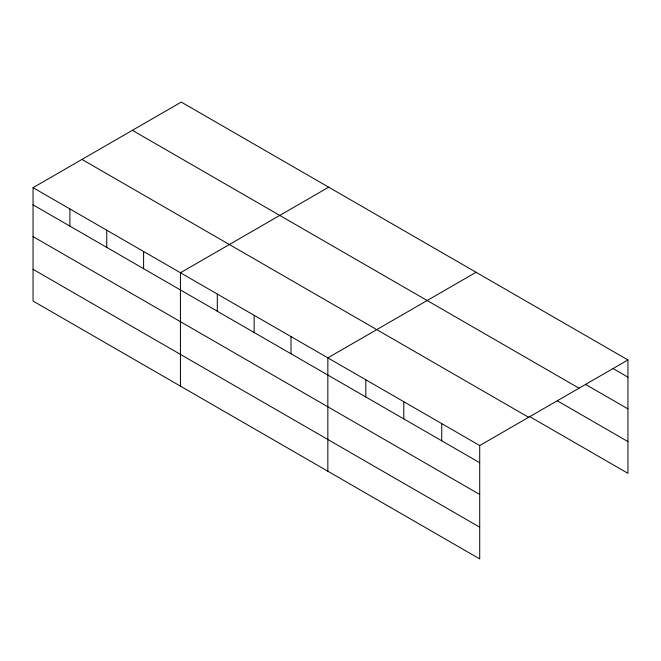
<?xml version="1.0" encoding="UTF-8"?>
<svg xmlns="http://www.w3.org/2000/svg" width="661" height="661" viewBox="0 0 661 661"><rect width="100%" height="100%" fill="white"/><g stroke="black" fill="none" stroke-linecap="round" stroke-linejoin="round"><path stroke-width="0.99" d="M479.712 494.478L479.712 445.539L33.05 187.666L33.05 301.044L479.712 558.917L479.712 494.478L33.05 236.597M33.05 187.666L181.288 102.083L627.95 359.956L627.95 473.334L529.064 416.24M328.691 187.179L180.445 272.762L180.445 386.14M476.085 272.282L327.848 357.865L327.848 471.243M479.712 445.539L627.95 359.956M612.937 368.483L627.95 377.15M585.572 384.421L627.95 408.886M132.374 130.324L579.028 388.197M557.314 400.814L627.95 441.598M81.972 159.425L528.626 417.298M33.05 204.852L479.712 462.733M33.05 269.3L479.712 527.181M441.746 423.618L441.746 440.813M403.78 401.706L403.78 418.892M365.814 379.786L365.814 396.972M290.997 336.589L290.997 353.775M254.146 315.314L254.146 332.5M217.295 294.038L217.295 311.232M143.602 251.486L143.602 268.68M106.751 230.218L106.751 247.404M69.901 208.942L69.901 226.128"/></g></svg>
